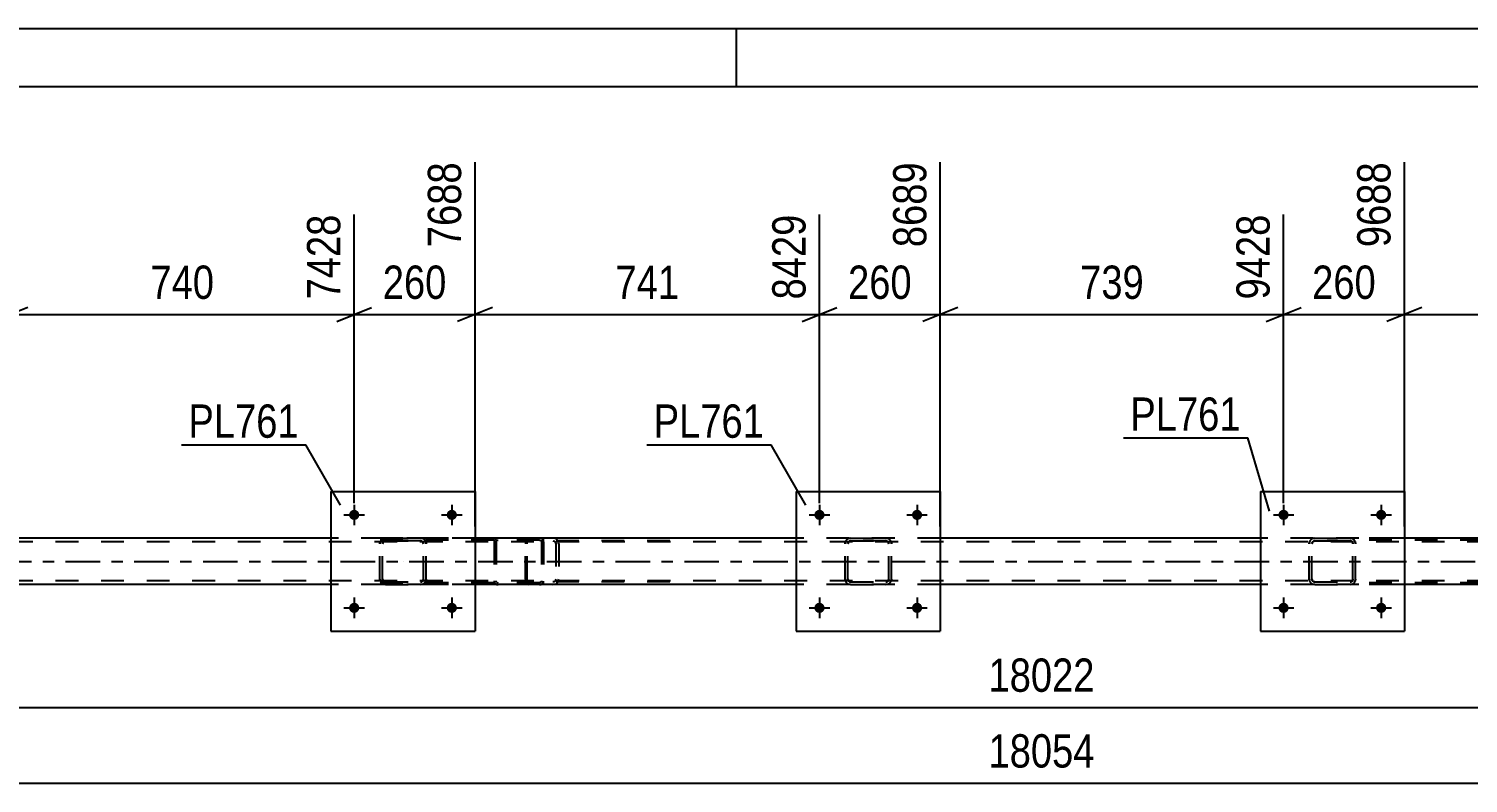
# Model space of a CAD drawing. Header units: millimetres. Extents: x 0 to 841, y 0 to 594.
# Drawn here: x 360.1 to 484, y 529.1 to 594 of the extents above; entities that cross this region are included whole.
import ezdxf

# ---------------------------------------------------------------- set-up
doc = ezdxf.new("R2010")
doc.units = ezdxf.units.MM
doc.linetypes.add('DXK_LINE_DOT2', pattern=[3.9198, 1.9599, -1.9599])
doc.linetypes.add('DXK_LINE_DOT3', pattern=[5.9187, 2.979, -0.9799, 0.9799, -0.9799])
doc.styles.add('Arial Narrow', font='ARIALN.TTF', dxfattribs={"height": 0.2})

# ---------------------------------------------------------------- blocks, each defined once
blk = doc.blocks.new('Unknown-318885883-1135')
at = {"color": 5, "linetype": 'Continuous'}
for p, q in [((841, 594), (0, 594)), ((421, 589), (421, 594)), ((836, 589), (5, 589))]:
    blk.add_line(p, q, dxfattribs=at)
blk = doc.blocks.new('Part-318885883-5285 - 5088')
at = {"color": 2, "linetype": 'Continuous'}
for p, q in [((426.14, 554.17), (426.14, 542.17)), ((426.14, 554.17), (438.54, 554.17)), ((438.54, 554.17), (438.54, 542.17)), ((426.14, 542.17), (438.54, 542.17))]:
    blk.add_line(p, q, dxfattribs=at)
blk = doc.blocks.new('Part-318885883-5200 - 5088')
at = {"color": 7, "linetype": 'DXK_LINE_DOT2'}
for p, q in [((489.18, 550.17), (473.85, 550.17)), ((485.6, 550.17), (485.47, 550.14)), ((489.31, 550.14), (489.18, 550.17)), ((489.18, 550.01), (473.85, 550.01)), ((485.29, 549.97), (485.26, 549.85)), ((485.26, 549.85), (485.26, 546.49)), ((485.43, 549.85), (485.44, 549.91)), ((485.43, 549.85), (485.43, 546.49)), ((485.44, 549.91), (485.48, 549.96)), ((485.48, 549.96), (485.54, 549.99)), ((485.54, 549.99), (485.6, 550.01)), ((489.18, 550.01), (489.24, 549.99)), ((489.24, 549.99), (489.27, 549.98)), ((489.27, 549.98), (489.3, 549.96)), ((489.3, 549.96), (489.33, 549.91)), ((489.33, 549.91), (489.35, 549.85)), ((489.35, 549.85), (489.35, 546.49)), ((489.52, 549.85), (489.49, 549.97)), ((489.52, 549.85), (489.52, 546.49)), ((485.26, 546.49), (485.29, 546.36)), ((485.44, 546.43), (485.43, 546.49)), ((485.48, 546.37), (485.44, 546.43)), ((489.33, 546.43), (489.3, 546.37)), ((489.35, 546.49), (489.33, 546.43)), ((489.49, 546.36), (489.52, 546.49)), ((489.18, 546.33), (473.85, 546.33)), ((489.18, 546.17), (473.85, 546.17)), ((485.47, 546.19), (485.6, 546.17)), ((485.48, 546.37), (485.51, 546.35)), ((485.51, 546.35), (485.54, 546.34)), ((485.54, 546.34), (485.6, 546.33)), ((489.24, 546.34), (489.18, 546.33)), ((489.18, 546.17), (489.31, 546.19)), ((489.3, 546.37), (489.24, 546.34))]:
    blk.add_line(p, q, dxfattribs=at)
for centre, start, end in [((485.59, 549.83), 110.7583, 155.68), ((489.19, 549.83), 24.32, 69.2417), ((485.59, 546.5), 204.32, 249.2417), ((489.19, 546.5), 290.7583, 335.68)]:
    blk.add_arc(centre, 0.331, start, end, dxfattribs=at)
blk = doc.blocks.new('Part-318885883-5117 - 5088')
at = {"color": 2, "linetype": 'Continuous'}
for p, q in [((386.09, 550.17), (358.49, 550.17)), ((426.14, 550.17), (398.49, 550.17)), ((466.09, 550.17), (438.54, 550.17)), ((506.09, 550.17), (478.49, 550.17)), ((386.09, 546.17), (358.49, 546.17)), ((426.14, 546.17), (398.49, 546.17)), ((466.09, 546.17), (438.54, 546.17)), ((506.09, 546.17), (478.49, 546.17))]:
    blk.add_line(p, q, dxfattribs=at)
at = {"color": 7, "linetype": 'DXK_LINE_DOT2'}
for p, q in [((398.49, 550.17), (386.09, 550.17)), ((438.54, 550.17), (426.14, 550.17)), ((478.49, 550.17), (466.09, 550.17)), ((768.09, 549.85), (90.98, 549.85)), ((768.09, 546.49), (90.98, 546.49)), ((398.49, 546.17), (386.09, 546.17)), ((438.54, 546.17), (426.14, 546.17)), ((478.49, 546.17), (466.09, 546.17))]:
    blk.add_line(p, q, dxfattribs=at)
at = {"color": 7, "linetype": 'DXK_LINE_DOT3'}
blk.add_line((90.98, 548.17), (768.09, 548.17), dxfattribs=at)
blk = doc.blocks.new('Part-318885883-5161 - 5088')
at = {"color": 7, "linetype": 'DXK_LINE_DOT2'}
for p, q in [((403.11, 550.17), (403, 550.13)), ((415.26, 550.17), (403.11, 550.17)), ((404.38, 549.93), (404.38, 550.17)), ((405.39, 550.13), (405.2, 550.17)), ((402.86, 549.87), (402.84, 549.69)), ((402.84, 546.65), (402.84, 549.69)), ((402.92, 550.03), (402.86, 549.87)), ((403, 550.13), (402.92, 550.03)), ((402.97, 549.69), (402.98, 549.78)), ((402.97, 546.65), (402.97, 549.69)), ((402.98, 549.78), (403.01, 549.86)), ((403.01, 549.86), (403.06, 549.91)), ((403.06, 549.91), (403.11, 549.93)), ((415.26, 549.93), (403.11, 549.93)), ((405.2, 549.93), (405.29, 549.91)), ((405.29, 549.91), (405.38, 549.86)), ((405.38, 549.86), (405.43, 549.78)), ((405.43, 549.78), (405.45, 549.69)), ((405.45, 549.69), (405.45, 546.65)), ((405.68, 549.77), (405.66, 549.87)), ((405.7, 549.69), (405.68, 549.77)), ((405.7, 549.69), (405.7, 546.65)), ((402.84, 546.65), (402.86, 546.46)), ((402.86, 546.46), (402.92, 546.31)), ((402.98, 546.55), (402.97, 546.65)), ((403.01, 546.48), (402.98, 546.55)), ((403.06, 546.42), (403.01, 546.48)), ((403.11, 546.41), (403.06, 546.42)), ((405.29, 546.42), (405.2, 546.41)), ((405.38, 546.48), (405.29, 546.42)), ((405.43, 546.55), (405.38, 546.48)), ((405.45, 546.65), (405.43, 546.55)), ((405.66, 546.46), (405.68, 546.56)), ((405.68, 546.56), (405.7, 546.65)), ((402.92, 546.31), (403, 546.2)), ((403, 546.2), (403.11, 546.17)), ((415.26, 546.41), (403.11, 546.41)), ((415.26, 546.17), (403.11, 546.17)), ((404.38, 546.17), (404.38, 546.41)), ((405.2, 546.17), (405.39, 546.2))]:
    blk.add_line(p, q, dxfattribs=at)
for centre, start, end in [((405.21, 549.67), 23.8494, 68.8059), ((405.21, 546.66), 291.1941, 336.1506)]:
    blk.add_arc(centre, 0.492, start, end, dxfattribs=at)
blk = doc.blocks.new('Part-318885883-5164 - 5088')
at = {"color": 7, "linetype": 'DXK_LINE_DOT2'}
for p, q in [((390.59, 550.13), (390.77, 550.17)), ((390.77, 550.17), (390.59, 550.13)), ((390.77, 550.17), (393.81, 550.17)), ((390.77, 550.17), (390.77, 550.17)), ((390.77, 550.17), (393.81, 550.17)), ((393.81, 550.17), (393.81, 550.17)), ((393.81, 550.17), (394, 550.13)), ((394, 550.13), (393.81, 550.17)), ((390.29, 549.69), (390.33, 549.87)), ((390.33, 549.87), (390.29, 549.69)), ((390.29, 546.65), (390.29, 549.69)), ((390.53, 549.69), (390.55, 549.78)), ((390.55, 549.78), (390.53, 549.69)), ((390.53, 546.65), (390.53, 549.69)), ((390.55, 549.78), (390.6, 549.86)), ((390.6, 549.86), (390.55, 549.78)), ((390.6, 549.86), (390.68, 549.91)), ((390.68, 549.91), (390.6, 549.86)), ((390.68, 549.91), (390.77, 549.93)), ((390.77, 549.93), (390.68, 549.91)), ((390.77, 549.93), (393.81, 549.93)), ((390.77, 549.93), (390.77, 549.93)), ((393.81, 549.93), (390.77, 549.93)), ((393.81, 549.93), (393.81, 549.93)), ((393.81, 549.93), (393.9, 549.91)), ((393.9, 549.91), (393.81, 549.93)), ((393.9, 549.91), (393.98, 549.86)), ((393.98, 549.86), (393.9, 549.91)), ((393.98, 549.86), (394.03, 549.78)), ((394.03, 549.78), (393.98, 549.86)), ((394.03, 549.78), (394.05, 549.69)), ((394.05, 549.69), (394.03, 549.78)), ((394.05, 546.65), (394.05, 549.69)), ((394.26, 549.87), (394.29, 549.69)), ((394.29, 549.69), (394.26, 549.87)), ((394.29, 546.65), (394.29, 549.69)), ((390.33, 546.46), (390.29, 546.65)), ((390.29, 546.65), (390.33, 546.46)), ((390.55, 546.55), (390.53, 546.65)), ((390.53, 546.65), (390.55, 546.55)), ((390.6, 546.48), (390.55, 546.55)), ((390.55, 546.55), (390.6, 546.48)), ((390.68, 546.42), (390.6, 546.48)), ((390.6, 546.48), (390.68, 546.42)), ((390.77, 546.41), (390.68, 546.42)), ((390.68, 546.42), (390.77, 546.41)), ((393.9, 546.42), (393.81, 546.41)), ((393.81, 546.41), (393.9, 546.42)), ((393.98, 546.48), (393.9, 546.42)), ((393.9, 546.42), (393.98, 546.48)), ((394.03, 546.55), (393.98, 546.48)), ((393.98, 546.48), (394.03, 546.55)), ((394.05, 546.65), (394.03, 546.55)), ((394.03, 546.55), (394.05, 546.65)), ((394.29, 546.65), (394.26, 546.46)), ((394.26, 546.46), (394.29, 546.65)), ((390.77, 546.17), (390.59, 546.2)), ((390.59, 546.2), (390.77, 546.17)), ((390.77, 546.41), (393.81, 546.41)), ((390.77, 546.41), (390.77, 546.41)), ((390.77, 546.41), (393.81, 546.41)), ((390.77, 546.17), (393.81, 546.17)), ((390.77, 546.17), (390.77, 546.17)), ((390.77, 546.17), (393.81, 546.17)), ((393.81, 546.41), (393.81, 546.41)), ((394, 546.2), (393.81, 546.17)), ((393.81, 546.17), (394, 546.2)), ((393.81, 546.17), (393.81, 546.17))]:
    blk.add_line(p, q, dxfattribs=at)
at = {"color": 7, "linetype": 'DXK_LINE_DOT3'}
blk.add_line((392.29, 548.17), (392.29, 548.17), dxfattribs=at)
at = {"color": 7, "linetype": 'DXK_LINE_DOT2'}
for centre, start, end in [((390.77, 549.69), 112.5, 157.5), ((390.77, 549.69), 112.5, 157.5), ((393.81, 549.69), 22.5, 67.5), ((393.81, 549.69), 22.5, 67.5), ((390.77, 546.65), 202.5, 247.5), ((390.77, 546.65), 202.5, 247.5), ((393.81, 546.65), 292.5, 337.5), ((393.81, 546.65), 292.5, 337.5)]:
    blk.add_arc(centre, 0.48, start, end, dxfattribs=at)
blk = doc.blocks.new('Part-318885883-5201 - 5088')
at = {"color": 7, "linetype": 'DXK_LINE_DOT2'}
for p, q in [((404.04, 550.17), (388.71, 550.17)), ((400.47, 550.17), (400.34, 550.14)), ((404.17, 550.14), (404.04, 550.17)), ((404.04, 550.01), (388.71, 550.01)), ((400.15, 549.97), (400.13, 549.85)), ((400.13, 549.85), (400.13, 546.49)), ((400.3, 549.85), (400.31, 549.91)), ((400.3, 549.85), (400.3, 546.49)), ((400.31, 549.91), (400.35, 549.96)), ((400.35, 549.96), (400.4, 549.99)), ((400.4, 549.99), (400.47, 550.01)), ((404.04, 550.01), (404.11, 549.99)), ((404.11, 549.99), (404.13, 549.98)), ((404.13, 549.98), (404.16, 549.96)), ((404.16, 549.96), (404.2, 549.91)), ((404.2, 549.91), (404.21, 549.85)), ((404.21, 549.85), (404.21, 546.49)), ((404.38, 549.85), (404.36, 549.97)), ((404.38, 549.85), (404.38, 546.49)), ((400.13, 546.49), (400.15, 546.36)), ((400.31, 546.43), (400.3, 546.49)), ((400.35, 546.37), (400.31, 546.43)), ((404.2, 546.43), (404.16, 546.37)), ((404.21, 546.49), (404.2, 546.43)), ((404.36, 546.36), (404.38, 546.49)), ((404.04, 546.33), (388.71, 546.33)), ((404.04, 546.17), (388.71, 546.17)), ((400.34, 546.19), (400.47, 546.17)), ((400.35, 546.37), (400.38, 546.35)), ((400.38, 546.35), (400.4, 546.34)), ((400.4, 546.34), (400.47, 546.33)), ((404.11, 546.34), (404.04, 546.33)), ((404.04, 546.17), (404.17, 546.19)), ((404.16, 546.37), (404.11, 546.34))]:
    blk.add_line(p, q, dxfattribs=at)
for centre, start, end in [((400.45, 549.83), 110.7583, 155.68), ((404.06, 549.83), 24.32, 69.2417), ((400.45, 546.5), 204.32, 249.2417), ((404.06, 546.5), 290.7583, 335.68)]:
    blk.add_arc(centre, 0.331, start, end, dxfattribs=at)
blk = doc.blocks.new('Bolt-318885883-5246 - 5088')
at = {"linetype": 'Continuous'}
for points in [[(388.53, 552.17, -1), (387.65, 552.17, -1)], [(396.93, 552.17, -1), (396.05, 552.17, -1)]]:
    blk.add_hatch(color=1, dxfattribs=at).paths.add_polyline_path(points)
at = {"color": 1, "linetype": 'Continuous'}
for p, q in [((388.09, 553.05), (388.09, 551.29)), ((396.49, 553.05), (396.49, 551.29)), ((387.21, 552.17), (388.97, 552.17)), ((395.61, 552.17), (397.37, 552.17))]:
    blk.add_line(p, q, dxfattribs=at)
blk = doc.blocks.new('Bolt-318885883-5247 - 5088')
at = {"linetype": 'Continuous'}
for points in [[(388.53, 544.17, -1), (387.65, 544.17, -1)], [(396.93, 544.17, -1), (396.05, 544.17, -1)]]:
    blk.add_hatch(color=1, dxfattribs=at).paths.add_polyline_path(points)
at = {"color": 1, "linetype": 'Continuous'}
for p, q in [((387.21, 544.17), (388.97, 544.17)), ((388.09, 545.05), (388.09, 543.29)), ((395.61, 544.17), (397.37, 544.17)), ((396.49, 545.05), (396.49, 543.29))]:
    blk.add_line(p, q, dxfattribs=at)
blk = doc.blocks.new('Part-318885883-5279 - 5088')
at = {"color": 2, "linetype": 'Continuous'}
for p, q in [((466.09, 554.17), (466.09, 542.17)), ((466.09, 554.17), (478.49, 554.17)), ((478.49, 554.17), (478.49, 542.17)), ((466.09, 542.17), (478.49, 542.17))]:
    blk.add_line(p, q, dxfattribs=at)
blk = doc.blocks.new('Part-318885883-5280 - 5088')
at = {"color": 7, "linetype": 'DXK_LINE_DOT2'}
for p, q in [((470.59, 550.13), (470.77, 550.17)), ((470.77, 550.17), (470.59, 550.13)), ((470.77, 550.17), (473.81, 550.17)), ((470.77, 550.17), (470.77, 550.17)), ((470.77, 550.17), (473.81, 550.17)), ((473.81, 550.17), (473.81, 550.17)), ((473.81, 550.17), (474, 550.13)), ((474, 550.13), (473.81, 550.17)), ((470.29, 549.69), (470.33, 549.87)), ((470.33, 549.87), (470.29, 549.69)), ((470.29, 546.65), (470.29, 549.69)), ((470.53, 549.69), (470.55, 549.78)), ((470.55, 549.78), (470.53, 549.69)), ((470.53, 546.65), (470.53, 549.69)), ((470.55, 549.78), (470.61, 549.86)), ((470.61, 549.86), (470.55, 549.78)), ((470.61, 549.86), (470.68, 549.91)), ((470.68, 549.91), (470.61, 549.86)), ((470.68, 549.91), (470.77, 549.93)), ((470.77, 549.93), (470.68, 549.91)), ((470.77, 549.93), (473.81, 549.93)), ((470.77, 549.93), (470.77, 549.93)), ((473.81, 549.93), (470.77, 549.93)), ((473.81, 549.93), (473.81, 549.93)), ((473.81, 549.93), (473.91, 549.91)), ((473.91, 549.91), (473.81, 549.93)), ((473.91, 549.91), (473.98, 549.86)), ((473.98, 549.86), (473.91, 549.91)), ((473.98, 549.86), (474.04, 549.78)), ((474.04, 549.78), (473.98, 549.86)), ((474.04, 549.78), (474.05, 549.69)), ((474.05, 549.69), (474.04, 549.78)), ((474.05, 546.65), (474.05, 549.69)), ((474.26, 549.87), (474.29, 549.69)), ((474.29, 549.69), (474.26, 549.87)), ((474.29, 546.65), (474.29, 549.69)), ((470.33, 546.46), (470.29, 546.65)), ((470.29, 546.65), (470.33, 546.46)), ((470.55, 546.55), (470.53, 546.65)), ((470.53, 546.65), (470.55, 546.55)), ((470.61, 546.48), (470.55, 546.55)), ((470.55, 546.55), (470.61, 546.48)), ((470.68, 546.42), (470.61, 546.48)), ((470.61, 546.48), (470.68, 546.42)), ((470.77, 546.41), (470.68, 546.42)), ((470.68, 546.42), (470.77, 546.41)), ((473.91, 546.42), (473.81, 546.41)), ((473.81, 546.41), (473.91, 546.42)), ((473.98, 546.48), (473.91, 546.42)), ((473.91, 546.42), (473.98, 546.48)), ((474.04, 546.55), (473.98, 546.48)), ((473.98, 546.48), (474.04, 546.55)), ((474.05, 546.65), (474.04, 546.55)), ((474.04, 546.55), (474.05, 546.65)), ((474.29, 546.65), (474.26, 546.46)), ((474.26, 546.46), (474.29, 546.65)), ((470.77, 546.17), (470.59, 546.2)), ((470.59, 546.2), (470.77, 546.17)), ((470.77, 546.41), (473.81, 546.41)), ((470.77, 546.41), (470.77, 546.41)), ((470.77, 546.41), (473.81, 546.41)), ((470.77, 546.17), (473.81, 546.17)), ((470.77, 546.17), (470.77, 546.17)), ((470.77, 546.17), (473.81, 546.17)), ((473.81, 546.41), (473.81, 546.41)), ((474, 546.2), (473.81, 546.17)), ((473.81, 546.17), (474, 546.2)), ((473.81, 546.17), (473.81, 546.17))]:
    blk.add_line(p, q, dxfattribs=at)
at = {"color": 7, "linetype": 'DXK_LINE_DOT3'}
blk.add_line((472.29, 548.17), (472.29, 548.17), dxfattribs=at)
at = {"color": 7, "linetype": 'DXK_LINE_DOT2'}
for centre, start, end in [((470.77, 549.69), 112.5, 157.5), ((470.77, 549.69), 112.5, 157.5), ((473.81, 549.69), 22.5, 67.5), ((473.81, 549.69), 22.5, 67.5), ((470.77, 546.65), 202.5, 247.5), ((470.77, 546.65), 202.5, 247.5), ((473.81, 546.65), 292.5, 337.5), ((473.81, 546.65), 292.5, 337.5)]:
    blk.add_arc(centre, 0.48, start, end, dxfattribs=at)
blk = doc.blocks.new('Part-318885883-5286 - 5088')
at = {"color": 7, "linetype": 'DXK_LINE_DOT2'}
for p, q in [((430.64, 550.13), (430.82, 550.17)), ((430.82, 550.17), (430.64, 550.13)), ((430.82, 550.17), (433.86, 550.17)), ((430.82, 550.17), (430.82, 550.17)), ((430.82, 550.17), (433.86, 550.17)), ((433.86, 550.17), (433.86, 550.17)), ((433.86, 550.17), (434.05, 550.13)), ((434.05, 550.13), (433.86, 550.17)), ((430.34, 549.69), (430.38, 549.87)), ((430.38, 549.87), (430.34, 549.69)), ((430.34, 546.65), (430.34, 549.69)), ((430.58, 549.69), (430.6, 549.78)), ((430.6, 549.78), (430.58, 549.69)), ((430.58, 546.65), (430.58, 549.69)), ((430.6, 549.78), (430.66, 549.86)), ((430.66, 549.86), (430.6, 549.78)), ((430.66, 549.86), (430.73, 549.91)), ((430.73, 549.91), (430.66, 549.86)), ((430.73, 549.91), (430.82, 549.93)), ((430.82, 549.93), (430.73, 549.91)), ((430.82, 549.93), (433.86, 549.93)), ((430.82, 549.93), (430.82, 549.93)), ((433.86, 549.93), (430.82, 549.93)), ((433.86, 549.93), (433.86, 549.93)), ((433.86, 549.93), (433.96, 549.91)), ((433.96, 549.91), (433.86, 549.93)), ((433.96, 549.91), (434.03, 549.86)), ((434.03, 549.86), (433.96, 549.91)), ((434.03, 549.86), (434.09, 549.78)), ((434.09, 549.78), (434.03, 549.86)), ((434.09, 549.78), (434.1, 549.69)), ((434.1, 549.69), (434.09, 549.78)), ((434.1, 546.65), (434.1, 549.69)), ((434.31, 549.87), (434.34, 549.69)), ((434.34, 549.69), (434.31, 549.87)), ((434.34, 546.65), (434.34, 549.69)), ((430.38, 546.46), (430.34, 546.65)), ((430.34, 546.65), (430.38, 546.46)), ((430.6, 546.55), (430.58, 546.65)), ((430.58, 546.65), (430.6, 546.55)), ((430.66, 546.48), (430.6, 546.55)), ((430.6, 546.55), (430.66, 546.48)), ((430.73, 546.42), (430.66, 546.48)), ((430.66, 546.48), (430.73, 546.42)), ((430.82, 546.41), (430.73, 546.42)), ((430.73, 546.42), (430.82, 546.41)), ((433.96, 546.42), (433.86, 546.41)), ((433.86, 546.41), (433.96, 546.42)), ((434.03, 546.48), (433.96, 546.42)), ((433.96, 546.42), (434.03, 546.48)), ((434.09, 546.55), (434.03, 546.48)), ((434.03, 546.48), (434.09, 546.55)), ((434.1, 546.65), (434.09, 546.55)), ((434.09, 546.55), (434.1, 546.65)), ((434.34, 546.65), (434.31, 546.46)), ((434.31, 546.46), (434.34, 546.65)), ((430.82, 546.17), (430.64, 546.2)), ((430.64, 546.2), (430.82, 546.17)), ((430.82, 546.41), (433.86, 546.41)), ((430.82, 546.41), (430.82, 546.41)), ((430.82, 546.41), (433.86, 546.41)), ((430.82, 546.17), (433.86, 546.17)), ((430.82, 546.17), (430.82, 546.17)), ((430.82, 546.17), (433.86, 546.17)), ((433.86, 546.41), (433.86, 546.41)), ((434.05, 546.2), (433.86, 546.17)), ((433.86, 546.17), (434.05, 546.2)), ((433.86, 546.17), (433.86, 546.17))]:
    blk.add_line(p, q, dxfattribs=at)
at = {"color": 7, "linetype": 'DXK_LINE_DOT3'}
blk.add_line((432.34, 548.17), (432.34, 548.17), dxfattribs=at)
at = {"color": 7, "linetype": 'DXK_LINE_DOT2'}
for centre, start, end in [((430.82, 549.69), 112.5, 157.5), ((430.82, 549.69), 112.5, 157.5), ((433.86, 549.69), 22.5, 67.5), ((433.86, 549.69), 22.5, 67.5), ((430.82, 546.65), 202.5, 247.5), ((430.82, 546.65), 202.5, 247.5), ((433.86, 546.65), 292.5, 337.5), ((433.86, 546.65), 292.5, 337.5)]:
    blk.add_arc(centre, 0.48, start, end, dxfattribs=at)
blk = doc.blocks.new('Part-318885883-5291 - 5088')
at = {"color": 2, "linetype": 'Continuous'}
for p, q in [((386.09, 554.17), (386.09, 542.17)), ((386.09, 554.17), (398.49, 554.17)), ((398.49, 554.17), (398.49, 542.17)), ((386.09, 542.17), (398.49, 542.17))]:
    blk.add_line(p, q, dxfattribs=at)
blk = doc.blocks.new('Bolt-318885883-5312 - 5088')
at = {"linetype": 'Continuous'}
for points in [[(468.53, 552.17, -1), (467.65, 552.17, -1)], [(476.93, 552.17, -1), (476.05, 552.17, -1)]]:
    blk.add_hatch(color=1, dxfattribs=at).paths.add_polyline_path(points)
at = {"color": 1, "linetype": 'Continuous'}
for p, q in [((468.09, 553.05), (468.09, 551.29)), ((476.49, 553.05), (476.49, 551.29)), ((467.21, 552.17), (468.97, 552.17)), ((475.61, 552.17), (477.37, 552.17))]:
    blk.add_line(p, q, dxfattribs=at)
blk = doc.blocks.new('Bolt-318885883-5313 - 5088')
at = {"linetype": 'Continuous'}
for points in [[(468.53, 544.17, -1), (467.65, 544.17, -1)], [(476.93, 544.17, -1), (476.05, 544.17, -1)]]:
    blk.add_hatch(color=1, dxfattribs=at).paths.add_polyline_path(points)
at = {"color": 1, "linetype": 'Continuous'}
for p, q in [((467.21, 544.17), (468.97, 544.17)), ((468.09, 545.05), (468.09, 543.29)), ((475.61, 544.17), (477.37, 544.17)), ((476.49, 545.05), (476.49, 543.29))]:
    blk.add_line(p, q, dxfattribs=at)
blk = doc.blocks.new('Bolt-318885883-5314 - 5088')
at = {"linetype": 'Continuous'}
for points in [[(428.58, 552.17, -1), (427.7, 552.17, -1)], [(436.98, 552.17, -1), (436.1, 552.17, -1)]]:
    blk.add_hatch(color=1, dxfattribs=at).paths.add_polyline_path(points)
at = {"color": 1, "linetype": 'Continuous'}
for p, q in [((428.14, 553.05), (428.14, 551.29)), ((436.54, 553.05), (436.54, 551.29)), ((427.26, 552.17), (429.02, 552.17)), ((435.66, 552.17), (437.42, 552.17))]:
    blk.add_line(p, q, dxfattribs=at)
blk = doc.blocks.new('Bolt-318885883-5315 - 5088')
at = {"linetype": 'Continuous'}
for points in [[(428.58, 544.17, -1), (427.7, 544.17, -1)], [(436.98, 544.17, -1), (436.1, 544.17, -1)]]:
    blk.add_hatch(color=1, dxfattribs=at).paths.add_polyline_path(points)
at = {"color": 1, "linetype": 'Continuous'}
for p, q in [((427.26, 544.17), (429.02, 544.17)), ((428.14, 545.05), (428.14, 543.29)), ((435.66, 544.17), (437.42, 544.17)), ((436.54, 545.05), (436.54, 543.29))]:
    blk.add_line(p, q, dxfattribs=at)
blk = doc.blocks.new('StraightDimension-318885883-5511 - 5088')
at = {"color": 7, "linetype": 'Continuous'}
blk.add_line((90.98, 535.6), (803.55, 535.6), dxfattribs=at)
at = {"color": 0}
blk.add_wipeout([(452.43, 536.35), (452.43, 540.55), (442.09, 540.55), (442.09, 536.35)], dxfattribs=at)
at = {"color": 3, "style": 'Arial Narrow'}
blk.add_text('18022', height=2.863, dxfattribs=at).set_placement((442.69, 536.95))
blk = doc.blocks.new('StraightDimension-318885883-6079 - 5088')
at = {"color": 7, "linetype": 'Continuous'}
blk.add_line((90.34, 529.08), (804.19, 529.08), dxfattribs=at)
at = {"color": 0}
blk.add_wipeout([(452.43, 529.83), (452.43, 534.03), (442.09, 534.03), (442.09, 529.83)], dxfattribs=at)
at = {"color": 3, "style": 'Arial Narrow'}
blk.add_text('18054', height=2.863, dxfattribs=at).set_placement((442.69, 530.43))
blk = doc.blocks.new('StraightDimension-318885883-16788 - 5088')
at = {"color": 7, "linetype": 'Continuous'}
for p, q in [((478.49, 551.17), (478.49, 582.52)), ((508.09, 553.17), (508.09, 579.85)), ((479.99, 570.01), (476.99, 568.81)), ((506.59, 568.81), (509.59, 570.01)), ((478.49, 569.41), (508.09, 569.41))]:
    blk.add_line(p, q, dxfattribs=at)
at = {"color": 0}
blk.add_wipeout([(496.64, 570.16), (496.64, 574.36), (489.95, 574.36), (489.95, 570.16)], dxfattribs=at)
at = {"color": 3, "style": 'Arial Narrow'}
blk.add_text('740', height=2.863, dxfattribs=at).set_placement((490.55, 570.76))
at = {"color": 0, "linetype": 'Continuous'}
blk.add_wipeout([(507.49, 580.45), (503.29, 580.45), (503.29, 570.11), (507.49, 570.11)], dxfattribs=at)
at = {"color": 3, "linetype": 'Continuous', "style": 'Arial Narrow'}
blk.add_text('10428', height=2.863, rotation=90.0002, dxfattribs=at).set_placement((506.89, 570.71))
blk = doc.blocks.new('StraightDimension-318885883-16789 - 5088')
at = {"color": 7, "linetype": 'Continuous'}
for p, q in [((478.49, 551.17), (478.49, 582.52)), ((468.09, 553.17), (468.09, 578.02)), ((466.59, 568.81), (469.59, 570.01)), ((479.99, 570.01), (476.99, 568.81)), ((468.09, 569.41), (478.49, 569.41))]:
    blk.add_line(p, q, dxfattribs=at)
at = {"color": 0}
blk.add_wipeout([(476.64, 570.16), (476.64, 574.36), (469.95, 574.36), (469.95, 570.16)], dxfattribs=at)
at = {"color": 3, "style": 'Arial Narrow'}
blk.add_text('260', height=2.863, dxfattribs=at).set_placement((470.55, 570.76))
at = {"color": 0, "linetype": 'Continuous'}
blk.add_wipeout([(477.89, 583.12), (473.69, 583.12), (473.69, 574.61), (477.89, 574.61)], dxfattribs=at)
at = {"color": 3, "linetype": 'Continuous', "style": 'Arial Narrow'}
blk.add_text('9688', height=2.863, rotation=90.0002, dxfattribs=at).set_placement((477.29, 575.21))
blk = doc.blocks.new('StraightDimension-318885883-16790 - 5088')
at = {"color": 7, "linetype": 'Continuous'}
for p, q in [((438.54, 551.17), (438.54, 582.52)), ((468.09, 553.17), (468.09, 578.02)), ((440.04, 570.01), (437.04, 568.81)), ((466.59, 568.81), (469.59, 570.01)), ((438.54, 569.41), (468.09, 569.41))]:
    blk.add_line(p, q, dxfattribs=at)
at = {"color": 0}
blk.add_wipeout([(456.66, 570.16), (456.66, 574.36), (449.98, 574.36), (449.98, 570.16)], dxfattribs=at)
at = {"color": 3, "style": 'Arial Narrow'}
blk.add_text('739', height=2.863, dxfattribs=at).set_placement((450.58, 570.76))
at = {"color": 0, "linetype": 'Continuous'}
blk.add_wipeout([(467.49, 578.62), (463.29, 578.62), (463.29, 570.11), (467.49, 570.11)], dxfattribs=at)
at = {"color": 3, "linetype": 'Continuous', "style": 'Arial Narrow'}
blk.add_text('9428', height=2.863, rotation=90.0002, dxfattribs=at).set_placement((466.89, 570.71))
blk = doc.blocks.new('StraightDimension-318885883-16791 - 5088')
at = {"color": 7, "linetype": 'Continuous'}
for p, q in [((438.54, 551.17), (438.54, 582.52)), ((428.14, 553.17), (428.14, 578.02)), ((426.64, 568.81), (429.64, 570.01)), ((440.04, 570.01), (437.04, 568.81)), ((428.14, 569.41), (438.54, 569.41))]:
    blk.add_line(p, q, dxfattribs=at)
at = {"color": 0}
blk.add_wipeout([(436.69, 570.16), (436.69, 574.36), (430, 574.36), (430, 570.16)], dxfattribs=at)
at = {"color": 3, "style": 'Arial Narrow'}
blk.add_text('260', height=2.863, dxfattribs=at).set_placement((430.6, 570.76))
at = {"color": 0, "linetype": 'Continuous'}
blk.add_wipeout([(437.94, 583.12), (433.74, 583.12), (433.74, 574.61), (437.94, 574.61)], dxfattribs=at)
at = {"color": 3, "linetype": 'Continuous', "style": 'Arial Narrow'}
blk.add_text('8689', height=2.863, rotation=90.0002, dxfattribs=at).set_placement((437.34, 575.21))
blk = doc.blocks.new('StraightDimension-318885883-16792 - 5088')
at = {"color": 7, "linetype": 'Continuous'}
for p, q in [((398.49, 551.17), (398.49, 582.52)), ((428.14, 553.17), (428.14, 578.02)), ((399.99, 570.01), (396.99, 568.81)), ((426.64, 568.81), (429.64, 570.01)), ((398.49, 569.41), (428.14, 569.41))]:
    blk.add_line(p, q, dxfattribs=at)
at = {"color": 0}
blk.add_wipeout([(416.66, 570.16), (416.66, 574.36), (409.98, 574.36), (409.98, 570.16)], dxfattribs=at)
at = {"color": 3, "style": 'Arial Narrow'}
blk.add_text('741', height=2.863, dxfattribs=at).set_placement((410.58, 570.76))
at = {"color": 0, "linetype": 'Continuous'}
blk.add_wipeout([(427.54, 578.62), (423.34, 578.62), (423.34, 570.11), (427.54, 570.11)], dxfattribs=at)
at = {"color": 3, "linetype": 'Continuous', "style": 'Arial Narrow'}
blk.add_text('8429', height=2.863, rotation=90.0002, dxfattribs=at).set_placement((426.94, 570.71))
blk = doc.blocks.new('StraightDimension-318885883-16793 - 5088')
at = {"color": 7, "linetype": 'Continuous'}
for p, q in [((398.49, 551.17), (398.49, 582.52)), ((388.09, 553.17), (388.09, 578.02)), ((386.59, 568.81), (389.59, 570.01)), ((399.99, 570.01), (396.99, 568.81)), ((388.09, 569.41), (398.49, 569.41))]:
    blk.add_line(p, q, dxfattribs=at)
at = {"color": 0}
blk.add_wipeout([(396.63, 570.16), (396.63, 574.36), (389.95, 574.36), (389.95, 570.16)], dxfattribs=at)
at = {"color": 3, "style": 'Arial Narrow'}
blk.add_text('260', height=2.863, dxfattribs=at).set_placement((390.55, 570.76))
at = {"color": 0, "linetype": 'Continuous'}
blk.add_wipeout([(397.89, 583.12), (393.69, 583.12), (393.69, 574.61), (397.89, 574.61)], dxfattribs=at)
at = {"color": 3, "linetype": 'Continuous', "style": 'Arial Narrow'}
blk.add_text('7688', height=2.863, rotation=90.0002, dxfattribs=at).set_placement((397.29, 575.21))
blk = doc.blocks.new('StraightDimension-318885883-16794 - 5088')
at = {"color": 7, "linetype": 'Continuous'}
for p, q in [((358.49, 551.17), (358.49, 582.52)), ((388.09, 553.17), (388.09, 578.02)), ((359.99, 570.01), (356.99, 568.81)), ((386.59, 568.81), (389.59, 570.01)), ((358.49, 569.41), (388.09, 569.41))]:
    blk.add_line(p, q, dxfattribs=at)
at = {"color": 0}
blk.add_wipeout([(376.63, 570.16), (376.63, 574.36), (369.95, 574.36), (369.95, 570.16)], dxfattribs=at)
at = {"color": 3, "style": 'Arial Narrow'}
blk.add_text('740', height=2.863, dxfattribs=at).set_placement((370.55, 570.76))
at = {"color": 0, "linetype": 'Continuous'}
blk.add_wipeout([(387.49, 578.62), (383.29, 578.62), (383.29, 570.11), (387.49, 570.11)], dxfattribs=at)
at = {"color": 3, "linetype": 'Continuous', "style": 'Arial Narrow'}
blk.add_text('7428', height=2.863, rotation=90.0002, dxfattribs=at).set_placement((386.89, 570.71))
blk = doc.blocks.new('Mark-318885883-5275 - 5088')
at = {"color": 0}
blk.add_wipeout([(464.41, 559.41), (464.41, 562.41), (454.9, 562.41), (454.9, 559.41)], dxfattribs=at)
blk.add_wipeout([(464.41, 559.41), (464.41, 562.41), (454.9, 562.41), (454.9, 559.41)], dxfattribs=at)
at = {"color": 30, "linetype": 'Continuous'}
for p in [(454.3, 558.81), (466.89, 552.49)]:
    blk.add_line(p, (465.01, 558.81), dxfattribs=at)
at = {"color": 3, "style": 'Arial Narrow'}
blk.add_text('PL761', height=2.863, dxfattribs=at).set_placement((454.9, 559.41))
blk = doc.blocks.new('Mark-318885883-5281 - 5088')
at = {"color": 0}
blk.add_wipeout([(423.37, 558.81), (423.37, 561.81), (413.87, 561.81), (413.87, 558.81)], dxfattribs=at)
blk.add_wipeout([(423.37, 558.81), (423.37, 561.81), (413.87, 561.81), (413.87, 558.81)], dxfattribs=at)
at = {"color": 30, "linetype": 'Continuous'}
for p in [(413.27, 558.21), (426.97, 553.02)]:
    blk.add_line(p, (423.97, 558.21), dxfattribs=at)
at = {"color": 3, "style": 'Arial Narrow'}
blk.add_text('PL761', height=2.863, dxfattribs=at).set_placement((413.87, 558.81))
blk = doc.blocks.new('Mark-318885883-5287 - 5088')
at = {"color": 0}
blk.add_wipeout([(383.32, 558.81), (383.32, 561.81), (373.82, 561.81), (373.82, 558.81)], dxfattribs=at)
blk.add_wipeout([(383.32, 558.81), (383.32, 561.81), (373.82, 561.81), (373.82, 558.81)], dxfattribs=at)
at = {"color": 30, "linetype": 'Continuous'}
for p in [(373.22, 558.21), (386.92, 553.02)]:
    blk.add_line(p, (383.92, 558.21), dxfattribs=at)
at = {"color": 3, "style": 'Arial Narrow'}
blk.add_text('PL761', height=2.863, dxfattribs=at).set_placement((373.82, 558.81))

msp = doc.modelspace()

# ---------------------------------------------------------------- block references
for name in ['Unknown-318885883-1135', 'Part-318885883-5291 - 5088', 'Part-318885883-5285 - 5088', 'Part-318885883-5279 - 5088', 'Bolt-318885883-5246 - 5088', 'Bolt-318885883-5314 - 5088', 'Bolt-318885883-5312 - 5088', 'Part-318885883-5117 - 5088', 'Part-318885883-5201 - 5088', 'Part-318885883-5164 - 5088', 'Part-318885883-5161 - 5088', 'Part-318885883-5286 - 5088', 'Part-318885883-5280 - 5088', 'Part-318885883-5200 - 5088', 'Bolt-318885883-5247 - 5088', 'Bolt-318885883-5315 - 5088', 'Bolt-318885883-5313 - 5088']:
    msp.add_blockref(name, (0, 0))

# ---------------------------------------------------------------- next in the draw order: block references
for name in ['StraightDimension-318885883-16788 - 5088', 'StraightDimension-318885883-5511 - 5088']:
    msp.add_blockref(name, (0, 0))

# ---------------------------------------------------------------- next in the draw order: block references
for name in ['StraightDimension-318885883-16789 - 5088', 'StraightDimension-318885883-6079 - 5088']:
    msp.add_blockref(name, (0, 0))

# ---------------------------------------------------------------- next in the draw order: block references
msp.add_blockref('StraightDimension-318885883-16790 - 5088', (0, 0))

# ---------------------------------------------------------------- next in the draw order: block references
for name in ['StraightDimension-318885883-16791 - 5088', 'Mark-318885883-5275 - 5088']:
    msp.add_blockref(name, (0, 0))

# ---------------------------------------------------------------- next in the draw order: block references
msp.add_blockref('StraightDimension-318885883-16792 - 5088', (0, 0))

# ---------------------------------------------------------------- next in the draw order: block references
for name in ['StraightDimension-318885883-16793 - 5088', 'Mark-318885883-5281 - 5088']:
    msp.add_blockref(name, (0, 0))

# ---------------------------------------------------------------- next in the draw order: block references
msp.add_blockref('StraightDimension-318885883-16794 - 5088', (0, 0))

# ---------------------------------------------------------------- next in the draw order: block references
msp.add_blockref('Mark-318885883-5287 - 5088', (0, 0))

doc.saveas('drawing.dxf')
